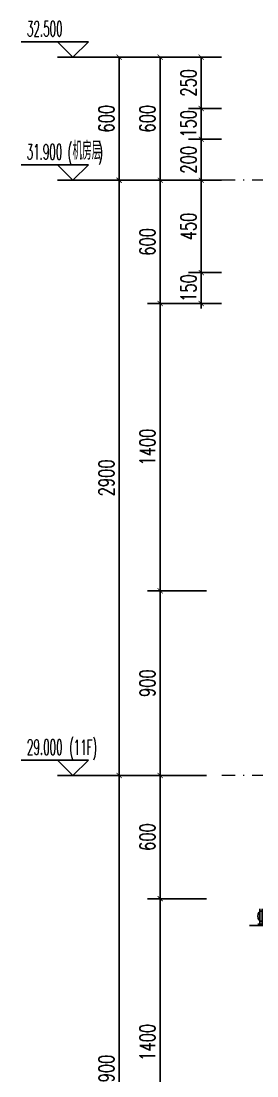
# Model space of a CAD drawing. Extents: x -668857 to 143095, y -247466 to 228182.
# Drawn here: x 89998 to 91148, y 162720 to 167859 of the extents above; entities that cross this region are included whole.
import ezdxf

# ---------------------------------------------------------------- set-up
doc = ezdxf.new("R2010")
doc.units = 0
doc.header["$LTSCALE"] = 1000
doc.linetypes.add('DOTE', pattern=[2.42, 2, -0.2, 0.02, -0.2])
doc.layers.get('0').update_dxf_attribs({"linetype": 'CONTINUOUS'})
doc.layers.get('DEFPOINTS').update_dxf_attribs({"linetype": 'CONTINUOUS'})
for name, color, linetype in [('DIM_ELEV', 3, 'CONTINUOUS'), ('PUB_DIM', 3, 'CONTINUOUS'), ('PUB_TEXT', 2, 'CONTINUOUS'), ('REIN', 6, 'CONTINUOUS'), ('S-大样-砼线', 7, 'CONTINUOUS'), ('S-引出线', 40, 'CONTINUOUS'), ('TEXT', 2, 'CONTINUOUS')]:
    doc.layers.add(name, color=color, linetype=linetype)
doc.layers.add('DOTE', color=19, linetype='DOTE', lineweight=9)
doc.layers.add('内粉刷', color=37, linetype='CONTINUOUS', lineweight=9)
doc.styles.add('_TCH_DIM', font='SIMPLEX.shx', dxfattribs={"width": 0.7, "bigfont": 'GBCBIG.shx'})
doc.styles.add('_TCH_DIM_T3', font='SIMPLEX', dxfattribs={"width": 0.705882, "bigfont": 'GBCBIG'})
doc.styles.add('TSSD_REIN', font='tssdeng.shx', dxfattribs={"width": 0.7, "height": 300, "bigfont": 'tssdchn.shx'})
doc.dimstyles.new('_TCH_ARCH&&25', dxfattribs={"dimtxt": 74.375, "dimasz": 25, "dimexe": 62.5, "dimexo": 75, "dimgap": 25, "dimtad": 1, "dimdec": 0, "dimzin": 0, "dimdsep": 46, "dimtxsty": '_TCH_DIM_T3', "dimblk": 'ARCHTICK', "dimcen": 0.09, "dimclrt": 7, "dimazin": 0, "dimtfac": 1, "dimtdec": 0, "dimtix": 1, "dimtmove": 2, "dimatfit": 3, "dimldrblk": 'ARCHTICK', "dimfxl": 0, "dimtolj": 1, "dimtzin": 0, "dimarcsym": 0})

# ---------------------------------------------------------------- blocks, each defined once
blk = doc.blocks.new('_ArchTick')
at = {"color": 0, "linetype": 'ByBlock', "const_width": 0.15}
blk.add_lwpolyline([(-0.5, -0.5), (0.5, 0.5)], dxfattribs=at)
blk = doc.blocks.new('*D2539')
at = {"layer": 'DEFPOINTS', "color": 0}
for p in [(90876.1, 167683.2), (91050.7, 167683.2), (91050.7, 167433.2)]:
    blk.add_point(p, dxfattribs=at)
at = {"layer": 'PUB_DIM', "color": 0, "lineweight": -2}
for p, q in [((90975.7, 167683.2), (90813.6, 167683.2)), ((90876.1, 167433.2), (90876.1, 167683.2)), ((90975.7, 167433.2), (90813.6, 167433.2))]:
    blk.add_line(p, q, dxfattribs=at)
at = {"layer": 'PUB_DIM', "color": 0, "lineweight": -2, "xscale": 25, "yscale": 25, "zscale": 25}
for p, rotation in [((90876.1, 167683.2), 90), ((90876.1, 167433.2), 270)]:
    blk.add_blockref('_ArchTick', p, dxfattribs=dict(at, rotation=rotation))
at = {"layer": 'PUB_DIM', "color": 7, "insert": (90813.9, 167558.2), "char_height": 74.38, "attachment_point": 5, "rotation": 90, "style": '_TCH_DIM_T3'}
blk.add_mtext('\\A1;250', dxfattribs=at)
blk = doc.blocks.new('*D2540')
at = {"layer": 'DEFPOINTS', "color": 0}
for p in [(90876.1, 167433.2), (91050.7, 167433.2), (91050.7, 167283.2)]:
    blk.add_point(p, dxfattribs=at)
at = {"layer": 'PUB_DIM', "color": 0, "lineweight": -2}
for p, q in [((90876.1, 167433.2), (90876.1, 167458.2)), ((90975.7, 167433.2), (90813.6, 167433.2)), ((90876.1, 167283.2), (90876.1, 167433.2)), ((90975.7, 167283.2), (90813.6, 167283.2)), ((90876.1, 167283.2), (90876.1, 167258.2))]:
    blk.add_line(p, q, dxfattribs=at)
at = {"layer": 'PUB_DIM', "color": 0, "lineweight": -2, "xscale": 25, "yscale": 25, "zscale": 25}
for p, rotation in [((90876.1, 167433.2), 270), ((90876.1, 167283.2), 90)]:
    blk.add_blockref('_ArchTick', p, dxfattribs=dict(at, rotation=rotation))
at = {"layer": 'PUB_DIM', "color": 7, "insert": (90813.9, 167358.2), "char_height": 74.38, "attachment_point": 5, "rotation": 90, "style": '_TCH_DIM_T3'}
blk.add_mtext('\\A1;150', dxfattribs=at)
blk = doc.blocks.new('*D2541')
at = {"layer": 'DEFPOINTS', "color": 0}
for p in [(90876.1, 167283.2), (91050.7, 167283.2), (91050.7, 167083.2)]:
    blk.add_point(p, dxfattribs=at)
at = {"layer": 'PUB_DIM', "color": 0, "lineweight": -2}
for p, q in [((90975.7, 167283.2), (90813.6, 167283.2)), ((90876.1, 167083.2), (90876.1, 167283.2)), ((90975.7, 167083.2), (90813.6, 167083.2))]:
    blk.add_line(p, q, dxfattribs=at)
at = {"layer": 'PUB_DIM', "color": 0, "lineweight": -2, "xscale": 25, "yscale": 25, "zscale": 25}
for p, rotation in [((90876.1, 167283.2), 90), ((90876.1, 167083.2), 270)]:
    blk.add_blockref('_ArchTick', p, dxfattribs=dict(at, rotation=rotation))
at = {"layer": 'PUB_DIM', "color": 7, "insert": (90813.9, 167183.2), "char_height": 74.38, "attachment_point": 5, "rotation": 90, "style": '_TCH_DIM_T3'}
blk.add_mtext('\\A1;200', dxfattribs=at)
blk = doc.blocks.new('*D2542')
at = {"layer": 'DEFPOINTS', "color": 0}
for p in [(90876.1, 167083.2), (91050.7, 167083.2), (91050.7, 166633.2)]:
    blk.add_point(p, dxfattribs=at)
at = {"layer": 'PUB_DIM', "color": 0, "lineweight": -2}
for p, q in [((90975.7, 167083.2), (90813.6, 167083.2)), ((90876.1, 166633.2), (90876.1, 167083.2)), ((90975.7, 166633.2), (90813.6, 166633.2))]:
    blk.add_line(p, q, dxfattribs=at)
at = {"layer": 'PUB_DIM', "color": 0, "lineweight": -2, "xscale": 25, "yscale": 25, "zscale": 25}
for p, rotation in [((90876.1, 167083.2), 90), ((90876.1, 166633.2), 270)]:
    blk.add_blockref('_ArchTick', p, dxfattribs=dict(at, rotation=rotation))
at = {"layer": 'PUB_DIM', "color": 7, "insert": (90813.9, 166858.2), "char_height": 74.38, "attachment_point": 5, "rotation": 90, "style": '_TCH_DIM_T3'}
blk.add_mtext('\\A1;450', dxfattribs=at)
blk = doc.blocks.new('*D2543')
at = {"layer": 'DEFPOINTS', "color": 0}
for p in [(90876.1, 166633.2), (91050.7, 166633.2), (91050.7, 166483.2)]:
    blk.add_point(p, dxfattribs=at)
at = {"layer": 'PUB_DIM', "color": 0, "lineweight": -2}
for p, q in [((90975.7, 166633.2), (90813.6, 166633.2)), ((90876.1, 166633.2), (90876.1, 166658.2)), ((90876.1, 166483.2), (90876.1, 166633.2)), ((90975.7, 166483.2), (90813.6, 166483.2)), ((90876.1, 166483.2), (90876.1, 166458.2))]:
    blk.add_line(p, q, dxfattribs=at)
at = {"layer": 'PUB_DIM', "color": 0, "lineweight": -2, "xscale": 25, "yscale": 25, "zscale": 25}
for p, rotation in [((90876.1, 166633.2), 270), ((90876.1, 166483.2), 90)]:
    blk.add_blockref('_ArchTick', p, dxfattribs=dict(at, rotation=rotation))
at = {"layer": 'PUB_DIM', "color": 7, "insert": (90813.9, 166558.2), "char_height": 74.38, "attachment_point": 5, "rotation": 90, "style": '_TCH_DIM_T3'}
blk.add_mtext('\\A1;150', dxfattribs=at)
blk = doc.blocks.new('*D2555')
at = {"layer": 'DEFPOINTS', "color": 0}
for p in [(90676.1, 163583.2), (90976.1, 163583.2), (90976.1, 162183.2)]:
    blk.add_point(p, dxfattribs=at)
at = {"layer": 'PUB_DIM', "color": 0, "lineweight": -2}
for p, q in [((90901.1, 163583.2), (90613.6, 163583.2)), ((90676.1, 162183.2), (90676.1, 163583.2)), ((90901.1, 162183.2), (90613.6, 162183.2))]:
    blk.add_line(p, q, dxfattribs=at)
at = {"layer": 'PUB_DIM', "color": 0, "lineweight": -2, "xscale": 25, "yscale": 25, "zscale": 25}
for p, rotation in [((90676.1, 163583.2), 90), ((90676.1, 162183.2), 270)]:
    blk.add_blockref('_ArchTick', p, dxfattribs=dict(at, rotation=rotation))
at = {"layer": 'PUB_DIM', "color": 7, "insert": (90613.9, 162883.2), "char_height": 74.38, "attachment_point": 5, "rotation": 90, "style": '_TCH_DIM_T3'}
blk.add_mtext('\\A1;1400', dxfattribs=at)
blk = doc.blocks.new('*D2556')
at = {"layer": 'DEFPOINTS', "color": 0}
for p in [(90676.1, 164183.2), (90976.1, 164183.2), (90976.1, 163583.2)]:
    blk.add_point(p, dxfattribs=at)
at = {"layer": 'PUB_DIM', "color": 0, "lineweight": -2}
for p, q in [((90901.1, 164183.2), (90613.6, 164183.2)), ((90676.1, 163583.2), (90676.1, 164183.2)), ((90901.1, 163583.2), (90613.6, 163583.2))]:
    blk.add_line(p, q, dxfattribs=at)
at = {"layer": 'PUB_DIM', "color": 0, "lineweight": -2, "xscale": 25, "yscale": 25, "zscale": 25}
for p, rotation in [((90676.1, 164183.2), 90), ((90676.1, 163583.2), 270)]:
    blk.add_blockref('_ArchTick', p, dxfattribs=dict(at, rotation=rotation))
at = {"layer": 'PUB_DIM', "color": 7, "insert": (90613.9, 163883.2), "char_height": 74.38, "attachment_point": 5, "rotation": 90, "style": '_TCH_DIM_T3'}
blk.add_mtext('\\A1;600', dxfattribs=at)
blk = doc.blocks.new('*D2557')
at = {"layer": 'DEFPOINTS', "color": 0}
for p in [(90676.1, 165083.2), (90976.1, 165083.2), (90976.1, 164183.2)]:
    blk.add_point(p, dxfattribs=at)
at = {"layer": 'PUB_DIM', "color": 0, "lineweight": -2}
for p, q in [((90901.1, 165083.2), (90613.6, 165083.2)), ((90676.1, 164183.2), (90676.1, 165083.2)), ((90901.1, 164183.2), (90613.6, 164183.2))]:
    blk.add_line(p, q, dxfattribs=at)
at = {"layer": 'PUB_DIM', "color": 0, "lineweight": -2, "xscale": 25, "yscale": 25, "zscale": 25}
for p, rotation in [((90676.1, 165083.2), 90), ((90676.1, 164183.2), 270)]:
    blk.add_blockref('_ArchTick', p, dxfattribs=dict(at, rotation=rotation))
at = {"layer": 'PUB_DIM', "color": 7, "insert": (90613.9, 164633.2), "char_height": 74.38, "attachment_point": 5, "rotation": 90, "style": '_TCH_DIM_T3'}
blk.add_mtext('\\A1;900', dxfattribs=at)
blk = doc.blocks.new('*D2558')
at = {"layer": 'DEFPOINTS', "color": 0}
for p in [(90676.1, 166483.2), (90976.1, 166483.2), (90976.1, 165083.2)]:
    blk.add_point(p, dxfattribs=at)
at = {"layer": 'PUB_DIM', "color": 0, "lineweight": -2}
for p, q in [((90901.1, 166483.2), (90613.6, 166483.2)), ((90676.1, 165083.2), (90676.1, 166483.2)), ((90901.1, 165083.2), (90613.6, 165083.2))]:
    blk.add_line(p, q, dxfattribs=at)
at = {"layer": 'PUB_DIM', "color": 0, "lineweight": -2, "xscale": 25, "yscale": 25, "zscale": 25}
for p, rotation in [((90676.1, 166483.2), 90), ((90676.1, 165083.2), 270)]:
    blk.add_blockref('_ArchTick', p, dxfattribs=dict(at, rotation=rotation))
at = {"layer": 'PUB_DIM', "color": 7, "insert": (90613.9, 165783.2), "char_height": 74.38, "attachment_point": 5, "rotation": 90, "style": '_TCH_DIM_T3'}
blk.add_mtext('\\A1;1400', dxfattribs=at)
blk = doc.blocks.new('*D2559')
at = {"layer": 'DEFPOINTS', "color": 0}
for p in [(90676.1, 167083.2), (90976.1, 167083.2), (90976.1, 166483.2)]:
    blk.add_point(p, dxfattribs=at)
at = {"layer": 'PUB_DIM', "color": 0, "lineweight": -2}
for p, q in [((90901.1, 167083.2), (90613.6, 167083.2)), ((90676.1, 166483.2), (90676.1, 167083.2)), ((90901.1, 166483.2), (90613.6, 166483.2))]:
    blk.add_line(p, q, dxfattribs=at)
at = {"layer": 'PUB_DIM', "color": 0, "lineweight": -2, "xscale": 25, "yscale": 25, "zscale": 25}
for p, rotation in [((90676.1, 167083.2), 90), ((90676.1, 166483.2), 270)]:
    blk.add_blockref('_ArchTick', p, dxfattribs=dict(at, rotation=rotation))
at = {"layer": 'PUB_DIM', "color": 7, "insert": (90613.9, 166783.2), "char_height": 74.38, "attachment_point": 5, "rotation": 90, "style": '_TCH_DIM_T3'}
blk.add_mtext('\\A1;600', dxfattribs=at)
blk = doc.blocks.new('*D2560')
at = {"layer": 'DEFPOINTS', "color": 0}
for p in [(90676.1, 167683.2), (90976.1, 167683.2), (90976.1, 167083.2)]:
    blk.add_point(p, dxfattribs=at)
at = {"layer": 'PUB_DIM', "color": 0, "lineweight": -2}
for p, q in [((90901.1, 167683.2), (90613.6, 167683.2)), ((90676.1, 167083.2), (90676.1, 167683.2)), ((90901.1, 167083.2), (90613.6, 167083.2))]:
    blk.add_line(p, q, dxfattribs=at)
at = {"layer": 'PUB_DIM', "color": 0, "lineweight": -2, "xscale": 25, "yscale": 25, "zscale": 25}
for p, rotation in [((90676.1, 167683.2), 90), ((90676.1, 167083.2), 270)]:
    blk.add_blockref('_ArchTick', p, dxfattribs=dict(at, rotation=rotation))
at = {"layer": 'PUB_DIM', "color": 7, "insert": (90613.9, 167383.2), "char_height": 74.38, "attachment_point": 5, "rotation": 90, "style": '_TCH_DIM_T3'}
blk.add_mtext('\\A1;600', dxfattribs=at)
blk = doc.blocks.new('*D2565')
at = {"layer": 'DEFPOINTS', "color": 0}
for p in [(90476.1, 164183.2), (90976.1, 164183.2), (90976.1, 161283.2)]:
    blk.add_point(p, dxfattribs=at)
at = {"layer": 'PUB_DIM', "color": 0, "lineweight": -2}
for p, q in [((90901.1, 164183.2), (90413.6, 164183.2)), ((90476.1, 161283.2), (90476.1, 164183.2)), ((90901.1, 161283.2), (90413.6, 161283.2))]:
    blk.add_line(p, q, dxfattribs=at)
at = {"layer": 'PUB_DIM', "color": 0, "lineweight": -2, "xscale": 25, "yscale": 25, "zscale": 25}
for p, rotation in [((90476.1, 164183.2), 90), ((90476.1, 161283.2), 270)]:
    blk.add_blockref('_ArchTick', p, dxfattribs=dict(at, rotation=rotation))
at = {"layer": 'PUB_DIM', "color": 7, "insert": (90413.9, 162733.2), "char_height": 74.38, "attachment_point": 5, "rotation": 90, "style": '_TCH_DIM_T3'}
blk.add_mtext('\\A1;2900', dxfattribs=at)
blk = doc.blocks.new('*D2566')
at = {"layer": 'DEFPOINTS', "color": 0}
for p in [(90476.1, 167083.2), (90976.1, 167083.2), (90976.1, 164183.2)]:
    blk.add_point(p, dxfattribs=at)
at = {"layer": 'PUB_DIM', "color": 0, "lineweight": -2}
for p, q in [((90901.1, 167083.2), (90413.6, 167083.2)), ((90476.1, 164183.2), (90476.1, 167083.2)), ((90901.1, 164183.2), (90413.6, 164183.2))]:
    blk.add_line(p, q, dxfattribs=at)
at = {"layer": 'PUB_DIM', "color": 0, "lineweight": -2, "xscale": 25, "yscale": 25, "zscale": 25}
for p, rotation in [((90476.1, 167083.2), 90), ((90476.1, 164183.2), 270)]:
    blk.add_blockref('_ArchTick', p, dxfattribs=dict(at, rotation=rotation))
at = {"layer": 'PUB_DIM', "color": 7, "insert": (90413.9, 165633.2), "char_height": 74.38, "attachment_point": 5, "rotation": 90, "style": '_TCH_DIM_T3'}
blk.add_mtext('\\A1;2900', dxfattribs=at)
blk = doc.blocks.new('*D2567')
at = {"layer": 'DEFPOINTS', "color": 0}
for p in [(90476.1, 167683.2), (90976.1, 167683.2), (90976.1, 167083.2)]:
    blk.add_point(p, dxfattribs=at)
at = {"layer": 'PUB_DIM', "color": 0, "lineweight": -2}
for p, q in [((90901.1, 167683.2), (90413.6, 167683.2)), ((90476.1, 167083.2), (90476.1, 167683.2)), ((90901.1, 167083.2), (90413.6, 167083.2))]:
    blk.add_line(p, q, dxfattribs=at)
at = {"layer": 'PUB_DIM', "color": 0, "lineweight": -2, "xscale": 25, "yscale": 25, "zscale": 25}
for p, rotation in [((90476.1, 167683.2), 90), ((90476.1, 167083.2), 270)]:
    blk.add_blockref('_ArchTick', p, dxfattribs=dict(at, rotation=rotation))
at = {"layer": 'PUB_DIM', "color": 7, "insert": (90413.9, 167383.2), "char_height": 74.38, "attachment_point": 5, "rotation": 90, "style": '_TCH_DIM_T3'}
blk.add_mtext('\\A1;600', dxfattribs=at)
blk = doc.blocks.new('A$C124E38C7')
at = {"layer": 'REIN'}
for points in [[(411.3, 827.6, 9, 9, 0), (411.3, 885.8, 9, 9, 0), (697.1, 885.8, 9, 9, 0), (697.1, 551.1, 9, 9, 0)], [(407.7, 227.9, 9, 9, 0), (407.7, 280.9, 9, 9, 0), (700.1, 280.9, 9, 9, 0), (700.1, 425.3, 9, 9, 0)]]:
    blk.add_lwpolyline(points, format="xyseb", dxfattribs=at)
at = {"layer": 'REIN', "const_width": 8}
for points in [[(421.8, 873.5, 1), (429.8, 873.5, 1)], [(562.3, 873.5, 1), (570.3, 873.5, 1)], [(674.9, 873.5, 1), (682.9, 873.5, 1)], [(418.3, 266.1, 1), (426.3, 266.1, 1)]]:
    blk.add_lwpolyline(points, format="xyb", close=True, dxfattribs=at)
at = {"layer": 'S-大样-砼线'}
for p, q in [((534.9, 724.9), (734.9, 209.8)), ((734.9, 724.9), (534.9, 209.8))]:
    blk.add_line(p, q, dxfattribs=at)
blk.add_lwpolyline([(734.9, 724.9), (534.9, 724.9), (534.9, 209.8), (734.9, 209.8)], close=True, dxfattribs=at)
at = {"layer": 'S-引出线'}
for points in [[(655.5, 786.1), (777.7, 968.3), (1034.7, 968.3)], [(445.3, 242.7), (318.6, 79.6), (0, 79.6)]]:
    blk.add_lwpolyline(points, dxfattribs=at)
at = {"layer": 'TEXT', "style": 'TSSD_REIN', "width": 0.7}
for s, p in [('%%1328@200', (785.9, 970.9)), ('3%%1326', (833.8, 890.1)), ('%%1326@200', (33.9, 85.5)), ('1%%1326', (110.1, -5.8))]:
    blk.add_text(s, height=75, rotation=0, dxfattribs=at).set_placement(p)

msp = doc.modelspace()

# ---------------------------------------------------------------- linework, layer by layer
at = {"layer": 'DIM_ELEV'}
for p, q in [((90326.09, 167758.23), (89998.09, 167758.23)), ((90251.09, 167683.23), (90176.09, 167758.23)), ((90251.09, 167683.23), (90326.09, 167758.23)), ((90676.09, 167683.23), (90176.09, 167683.23)), ((90326.09, 167158.23), (89998.09, 167158.23)), ((90251.09, 167083.23), (90176.09, 167158.23)), ((90251.09, 167083.23), (90326.09, 167158.23)), ((90676.09, 167083.23), (90176.09, 167083.23)), ((90326.09, 164258.23), (89998.09, 164258.23)), ((90251.09, 164183.23), (90176.09, 164258.23)), ((90251.09, 164183.23), (90326.09, 164258.23)), ((90676.09, 164183.23), (90176.09, 164183.23))]:
    msp.add_line(p, q, dxfattribs=at)
at = {"layer": 'DOTE', "color": 1, "linetype": 'DOTE', "ltscale": 0.2}
for p, q in [((93944.81, 167083.23), (90976.09, 167083.23)), ((93944.81, 164183.23), (90976.09, 164183.23))]:
    msp.add_line(p, q, dxfattribs=at)

# ---------------------------------------------------------------- block references
at = {"layer": '内粉刷'}
msp.add_blockref('A$C124E38C7', (91111.37, 163373.33), dxfattribs=at)

# ---------------------------------------------------------------- texts
at = {"layer": 'PUB_TEXT', "style": '_TCH_DIM'}
for s, height, width, p in [('32.500', 74.375, 0.494118, (90026.99, 167784.48)), ('机房层', 89.362, 0.7, (90248.84, 167183.25)), ('31.900', 74.375, 0.494118, (90025.59, 167184.48)), ('(', 74.38, 0.494118, (90224.34, 167183.25)), (')', 74.38, 0.494118, (90373.95, 167183.25)), ('29.000', 74.375, 0.494118, (90026.99, 164284.48)), ('(11F)', 74.375, 0.494118, (90232.39, 164283.25))]:
    msp.add_text(s, height=height, dxfattribs=dict(at, width=width)).set_placement(p)

# ---------------------------------------------------------------- dimensions: what is measured, and where the dimension line sits
at = {"layer": 'PUB_DIM'}
for p1, p2, distance, picture, middle in [((90976.09, 167083.23), (90976.09, 167683.23), 500, '*D2567', (90413.91, 167383.23)), ((90976.09, 167083.23), (90976.09, 167683.23), 300, '*D2560', (90613.91, 167383.23)), ((91050.7, 167433.23), (91050.7, 167683.23), 174.61, '*D2539', (90813.91, 167558.23)), ((91050.7, 167283.23), (91050.7, 167433.23), 174.61, '*D2540', (90813.91, 167358.23)), ((91050.7, 167083.23), (91050.7, 167283.23), 174.61, '*D2541', (90813.91, 167183.23)), ((90976.09, 164183.23), (90976.09, 167083.23), 500, '*D2566', (90413.91, 165633.23)), ((90976.09, 166483.22), (90976.09, 167083.23), 300, '*D2559', (90613.91, 166783.22)), ((91050.7, 166633.23), (91050.7, 167083.23), 174.61, '*D2542', (90813.91, 166858.23)), ((91050.7, 166483.23), (91050.7, 166633.23), 174.61, '*D2543', (90813.91, 166558.23)), ((90976.09, 165083.23), (90976.09, 166483.22), 300, '*D2558', (90613.91, 165783.22)), ((90976.09, 164183.23), (90976.09, 165083.23), 300, '*D2557', (90613.91, 164633.23)), ((90976.09, 161283.23), (90976.09, 164183.23), 500, '*D2565', (90413.91, 162733.23)), ((90976.09, 163583.23), (90976.09, 164183.23), 300, '*D2556', (90613.91, 163883.23)), ((90976.09, 162183.23), (90976.09, 163583.23), 300, '*D2555', (90613.91, 162883.23))]:
    dim = msp.add_aligned_dim(p1=p1, p2=p2, distance=distance, dimstyle='_TCH_ARCH&&25', dxfattribs=at)
    dim.commit()
    dim.dimension.update_dxf_attribs({"geometry": picture, "text_midpoint": middle})

doc.saveas('drawing.dxf')
